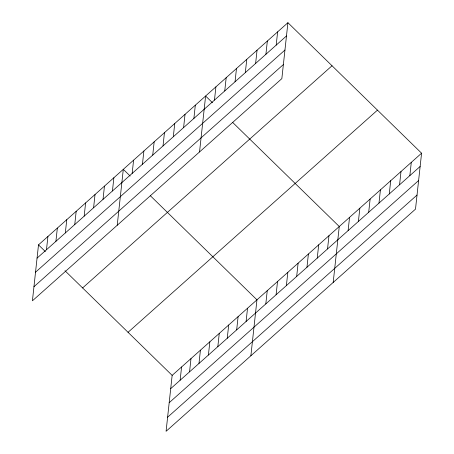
<?xml version="1.0" encoding="UTF-8"?>
<svg xmlns="http://www.w3.org/2000/svg" width="454" height="454" viewBox="0 0 454 454"><rect width="100%" height="100%" fill="white"/><g stroke="black" fill="none" stroke-linecap="round" stroke-linejoin="round"><path stroke-width="0.68" d="M287.921 22.7L38.499 244.871L32.421 300.798L281.849 78.627L287.921 22.7L421.579 153.202L415.501 209.129L166.079 431.3L172.151 375.373L421.579 153.202M46.478 249.734L47.92 236.477M55.904 241.341L57.346 228.084M65.325 232.947L66.766 219.691M74.751 224.554L76.187 211.297M84.172 216.161L85.613 202.904M93.592 207.767L95.034 194.511M103.018 199.374L104.46 186.117M112.439 190.981L113.88 177.724M117.228 225.263L123.301 169.331L130.162 176.033M132.154 173.422L133.59 160.166M142.442 164.257L143.878 151M152.731 155.092L154.167 141.835M163.02 145.933L164.456 132.676M173.309 136.768L174.745 123.511M183.598 127.602L185.033 114.346M193.886 118.437L195.322 105.18M199.539 151.942L205.611 96.015L212.472 102.712M180.136 380.236L181.577 366.98M214.464 100.107L215.9 86.85M189.556 371.843L190.998 358.586M224.753 90.942L226.188 77.685M198.983 363.45L200.424 350.193M235.041 81.777L236.477 68.52M208.403 355.056L209.844 341.8M245.33 72.612L246.766 59.36M217.829 346.663L219.265 333.406M255.619 63.452L257.055 50.195M227.25 338.27L228.691 325.013M265.908 54.287L267.344 41.03M236.67 329.876L238.112 316.62M246.096 321.483L247.532 308.226M276.197 45.122L277.632 31.865M250.88 355.76L256.958 299.833L150.257 195.651M265.806 303.925L267.247 290.668M276.094 294.76L277.536 281.503M286.383 285.594L287.825 272.338M296.672 276.429L298.113 263.178M306.961 267.27L308.402 254.013M317.25 258.105L318.691 244.848M327.538 248.94L328.98 235.683M333.191 282.445L339.269 226.518L232.567 122.336M348.116 230.609L349.557 217.352M358.405 221.444L359.846 208.187M368.693 212.279L370.135 199.022M378.982 203.114L380.424 189.857M389.271 193.954L390.712 180.698M399.56 184.789L401.001 171.533M409.849 175.624L411.29 162.367M37.058 258.127L286.485 35.957M35.531 272.207L284.953 50.036M33.954 286.718L283.375 64.547M82.605 287.932L332.027 65.768M128.045 332.305L377.473 110.135M170.715 388.63L420.137 166.459M169.183 402.709L418.605 180.539M167.605 417.22L417.033 195.05M38.499 244.871L45.36 251.567M64.962 270.709L172.151 375.373"/></g></svg>
